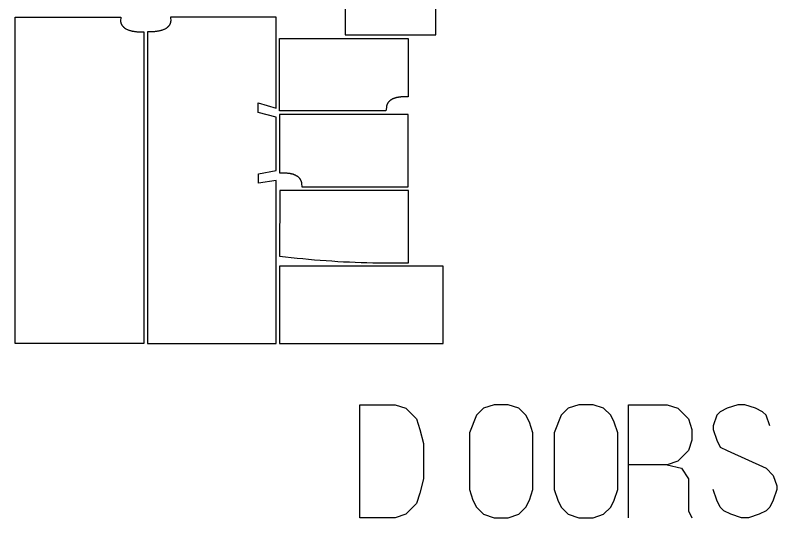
# Model space of a CAD drawing. Extents: x 0 to 6605, y -6833 to 7.
# Drawn here: x 23 to 1948, y -3703 to -2434 of the extents above; entities that cross this region are included whole.
import ezdxf

# ---------------------------------------------------------------- set-up
doc = ezdxf.new("R2010")
doc.units = 0
doc.layers.add('Default_Layer', color=1, linetype='CONTINUOUS')

msp = doc.modelspace()

# ---------------------------------------------------------------- linework, layer by layer
at = {"layer": 'Default_Layer'}
for points in [[(857.2, -2437.3), (857.2, -2483), (1086.2, -2483), (1086.2, -2288), (857.2, -2288), (857.2, -2437.3)], [(348.2, -2475.5), (348.2, -2480.2), (348.2, -3263.2), (23.2, -3263.2), (23.2, -2623.4), (23.2, -2440.4), (23.2, -2438.2), (289.8, -2438.2), (290, -2438.2), (289.5, -2448.8), (289.5, -2449.4), (289.6, -2450.1), (289.8, -2450.8), (289.9, -2451.5), (290.1, -2452.2), (290.3, -2453), (290.5, -2453.6), (290.8, -2454.3), (291, -2455), (291.3, -2455.7), (291.6, -2456.3), (291.9, -2456.9), (292.2, -2457.5), (292.6, -2458.2), (292.9, -2458.8), (293.3, -2459.4), (293.7, -2459.9), (294.2, -2460.5), (294.6, -2461.1), (295.1, -2461.6), (295.6, -2462.2), (296.1, -2462.7), (296.6, -2463.2), (297.1, -2463.7), (297.6, -2464.2), (298.2, -2464.6), (298.8, -2465.1), (299.3, -2465.5), (299.9, -2466), (300.5, -2466.4), (301.1, -2466.8), (301.7, -2467.2), (303, -2467.9), (304.3, -2468.7), (305.7, -2469.3), (307, -2469.9), (308.5, -2470.6), (310, -2471.1), (311.5, -2471.6), (313, -2472.1), (314.5, -2472.5), (316, -2472.9), (317.6, -2473.3), (319.1, -2473.6), (321, -2474), (322.9, -2474.3), (324.8, -2474.6), (326.7, -2474.9), (328.6, -2475.1), (330.5, -2475.2), (332.4, -2475.4), (334.3, -2475.5), (336.3, -2475.6), (338.3, -2475.6), (340.4, -2475.7), (342.4, -2475.7), (344.4, -2475.6), (346.5, -2475.6), (348.2, -2475.5)], [(682.4, -2623.4), (682.4, -2440.4), (682.4, -2438.2), (415.8, -2438.2), (415.6, -2438.2), (416.1, -2448.8), (416, -2449.4), (415.9, -2450.1), (415.8, -2450.8), (415.7, -2451.5), (415.5, -2452.2), (415.3, -2453), (415.1, -2453.6), (414.8, -2454.3), (414.6, -2455), (414.3, -2455.7), (414, -2456.3), (413.7, -2456.9), (413.4, -2457.5), (413, -2458.2), (412.7, -2458.8), (412.3, -2459.4), (411.9, -2459.9), (411.4, -2460.5), (411, -2461.1), (410.5, -2461.6), (410, -2462.2), (409.5, -2462.7), (409, -2463.2), (408.5, -2463.7), (407.9, -2464.2), (407.4, -2464.6), (406.8, -2465.1), (406.3, -2465.5), (405.7, -2466), (405.1, -2466.4), (404.5, -2466.8), (403.9, -2467.2), (402.6, -2467.9), (401.3, -2468.7), (399.9, -2469.3), (398.5, -2469.9), (397.1, -2470.6), (395.6, -2471.1), (394.1, -2471.6), (392.6, -2472.1), (391.1, -2472.5), (389.6, -2472.9), (388, -2473.3), (386.5, -2473.6), (384.6, -2474), (382.7, -2474.3), (380.8, -2474.6), (378.9, -2474.9), (377, -2475.1), (375.1, -2475.2), (373.2, -2475.4), (371.3, -2475.5), (369.3, -2475.6), (367.2, -2475.6), (365.2, -2475.7), (363.2, -2475.7), (361.1, -2475.6), (359.1, -2475.6), (357.3, -2475.5), (357.4, -2480.2), (357.4, -3263.2), (374.3, -3263.2), (374.8, -3263.2), (682.4, -3263.2), (682.4, -2851.2), (638.3, -2858), (638.3, -2834), (682.4, -2826.3), (682.4, -2691.1), (637.3, -2679.1), (637.3, -2654.7), (682.4, -2668.7), (682.4, -2623.4)], [(960.1, -2675.1), (691.4, -2675.1), (691.4, -2492.1), (1016.4, -2492.1), (1016.4, -2625.7), (1016.5, -2640.1), (1013.7, -2639.9), (1011, -2639.8), (1008.3, -2639.8), (1005.7, -2639.8), (1003.1, -2639.9), (1000.6, -2640), (999.4, -2640.1), (998.1, -2640.2), (996.9, -2640.3), (995.7, -2640.4), (994.5, -2640.5), (993.4, -2640.7), (992.2, -2640.9), (991.1, -2641.1), (989.9, -2641.3), (988.8, -2641.5), (987.7, -2641.7), (986.7, -2641.9), (985.6, -2642.2), (984.5, -2642.5), (983.5, -2642.8), (982.5, -2643.1), (981.5, -2643.4), (980.6, -2643.8), (979.6, -2644.1), (978.7, -2644.5), (977.8, -2644.9), (976.9, -2645.3), (976, -2645.7), (975.1, -2646.2), (974.3, -2646.6), (973.5, -2647.1), (972.7, -2647.6), (972, -2648.2), (971.2, -2648.7), (970.5, -2649.3), (969.8, -2649.8), (969.1, -2650.4), (968.5, -2651), (967.9, -2651.7), (967.3, -2652.3), (966.7, -2653), (966.1, -2653.7), (965.6, -2654.4), (965.1, -2655.2), (964.6, -2655.9), (964.2, -2656.7), (963.8, -2657.5), (963.4, -2658.3), (963, -2659.2), (962.7, -2660), (962.4, -2660.9), (962.1, -2661.8), (961.8, -2662.7), (961.6, -2663.7), (961.4, -2664.7), (961.3, -2665.6), (961.1, -2666.7), (960.1, -2675.1)], [(747.8, -2867.1), (1016.5, -2867.1), (1016.5, -2684.1), (691.5, -2684.1), (691.5, -2817.7), (691.4, -2832.1), (694.2, -2831.9), (696.9, -2831.9), (699.6, -2831.8), (702.2, -2831.8), (704.8, -2831.9), (707.3, -2832), (708.5, -2832.1), (709.8, -2832.2), (711, -2832.3), (712.2, -2832.4), (713.4, -2832.6), (714.5, -2832.7), (715.7, -2832.9), (716.8, -2833.1), (718, -2833.3), (719.1, -2833.5), (720.2, -2833.7), (721.2, -2834), (722.3, -2834.2), (723.3, -2834.5), (724.4, -2834.8), (725.4, -2835.1), (726.4, -2835.4), (727.3, -2835.8), (728.3, -2836.1), (729.2, -2836.5), (730.1, -2836.9), (731, -2837.3), (731.9, -2837.8), (732.7, -2838.2), (733.6, -2838.7), (734.4, -2839.2), (735.2, -2839.7), (735.9, -2840.2), (736.7, -2840.7), (737.4, -2841.3), (738.1, -2841.9), (738.8, -2842.5), (739.4, -2843.1), (740, -2843.7), (740.6, -2844.4), (741.2, -2845), (741.8, -2845.7), (742.3, -2846.5), (742.8, -2847.2), (743.3, -2847.9), (743.7, -2848.7), (744.1, -2849.5), (744.5, -2850.3), (744.9, -2851.2), (745.2, -2852), (745.5, -2852.9), (745.8, -2853.8), (746.1, -2854.8), (746.3, -2855.7), (746.5, -2856.7), (746.6, -2857.7), (746.8, -2858.7), (747.8, -2867.1)], [(1104.4, -3068.1), (691.4, -3068.1), (691.4, -3263.1), (1104.4, -3263.1), (1104.4, -3068.1)], [(894.1, -3703.4), (894.1, -3417.7), (983.4, -3417.7), (1010.2, -3426.6), (1037, -3453.4), (1045.9, -3480.2), (1054.8, -3515.9), (1054.8, -3605.2), (1045.9, -3640.9), (1037, -3667.7), (1010.2, -3694.5), (983.4, -3703.4), (894.1, -3703.4)], [(1331.6, -3489.1), (1322.7, -3462.3), (1313.8, -3444.5), (1295.9, -3426.6), (1269.1, -3417.7), (1233.4, -3417.7), (1206.6, -3426.6), (1188.8, -3444.5), (1170.9, -3489.1), (1170.9, -3632), (1179.8, -3658.8), (1188.8, -3676.7), (1206.6, -3694.5), (1233.4, -3703.4), (1269.1, -3703.4), (1295.9, -3694.5), (1313.8, -3676.7), (1322.7, -3658.8), (1331.6, -3632), (1331.6, -3489.1)], [(1546, -3489.1), (1537, -3462.3), (1528.1, -3444.5), (1510.2, -3426.6), (1483.4, -3417.7), (1447.7, -3417.7), (1420.9, -3426.6), (1403.1, -3444.5), (1385.2, -3489.1), (1385.2, -3632), (1394.1, -3658.8), (1403.1, -3676.7), (1420.9, -3694.5), (1447.7, -3703.4), (1483.4, -3703.4), (1510.2, -3694.5), (1528.1, -3676.7), (1537, -3658.8), (1546, -3632), (1546, -3489.1)]]:
    msp.add_lwpolyline(points, close=True, dxfattribs=at)
msp.add_lwpolyline([(926.7, -3059.1), (1016.7, -3059.1), (1016.7, -2876.1), (691.7, -2876.1), (691.4, -3042.2, 0.025094), (926.7, -3059.1)], format="xyb", close=True, dxfattribs=at)
for points in [[(1572.7, -3703.4), (1572.7, -3417.7), (1671, -3417.7), (1697.8, -3426.6), (1724.5, -3453.4), (1733.5, -3480.2), (1733.5, -3507), (1724.5, -3533.8), (1697.8, -3560.6), (1671, -3569.5), (1572.7, -3569.5)], [(1929.9, -3471.3), (1921, -3444.5), (1912.1, -3435.6), (1894.2, -3426.6), (1867.4, -3417.7), (1849.6, -3417.7), (1822.8, -3426.6), (1804.9, -3435.6), (1796, -3444.5), (1787.1, -3471.3), (1787.1, -3480.2), (1796, -3507), (1804.9, -3524.8), (1822.8, -3533.8), (1921, -3578.4), (1938.9, -3596.3), (1947.8, -3623.1), (1947.8, -3632), (1938.9, -3658.8), (1929.9, -3676.7), (1921, -3685.6), (1903.1, -3694.5), (1876.4, -3703.4), (1858.5, -3703.4), (1831.7, -3694.5), (1813.8, -3685.6), (1804.9, -3676.7), (1796, -3658.8), (1787.1, -3632)], [(1671, -3569.5), (1706.7, -3578.4), (1724.5, -3605.2), (1724.5, -3685.6), (1733.5, -3703.4)]]:
    msp.add_lwpolyline(points, dxfattribs=at)

doc.saveas('drawing.dxf')
